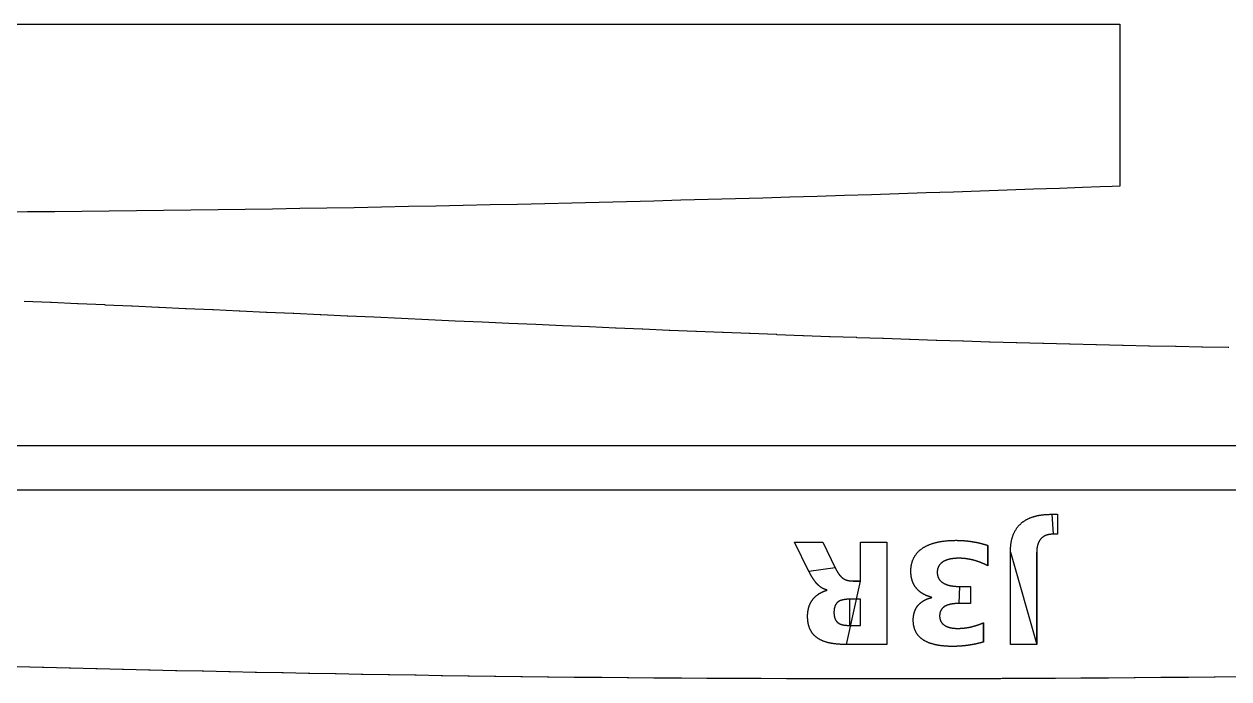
# Model space of a CAD drawing. Extents: x 27 to 271, y 44 to 138.
# Drawn here: x 197.56 to 233.93, y 118.08 to 137.85 of the extents above; entities that cross this region are included whole.
import ezdxf

# ---------------------------------------------------------------- set-up
doc = ezdxf.new("R2010")
doc.units = 0
doc.layers.add('jig_layer', color=7, linetype='CONTINUOUS')
doc.layers.add('jig_number_layer', color=7, linetype='CONTINUOUS')

msp = doc.modelspace()

# ---------------------------------------------------------------- linework, layer by layer
at = {"layer": 'jig_layer', "color": 7}
for points in [[(80.734851, 137.845074), (230.645521, 137.845074), (230.645521, 132.948939)], [(226.429516, 132.803318), (225.616513, 132.775378), (224.796517, 132.748087), (223.973514, 132.720909)], [(228.823514, 132.887336), (228.038513, 132.859678), (227.236517, 132.831402), (226.429516, 132.80318)], [(230.40651, 132.941494), (230.045511, 132.929641), (229.519517, 132.911663), (228.823514, 132.887449)], [(230.645516, 132.948942), (230.40651, 132.941604)], [(214.92751, 132.462563), (214.104516, 132.442525), (213.28251, 132.422967), (212.460515, 132.404058), (211.638512, 132.386053)], [(216.571511, 132.504527), (215.749516, 132.48336), (214.92751, 132.462673)], [(217.393514, 132.526402), (216.571511, 132.504671)], [(218.216514, 132.548838), (217.393514, 132.526261)], [(223.973514, 132.721022), (223.149516, 132.694775), (222.327512, 132.669009), (221.505515, 132.643834), (220.683514, 132.619309), (219.861517, 132.59532), (219.038514, 132.571896), (218.216514, 132.548697)], [(197.668512, 132.17495), (196.847516, 132.168741)], [(202.597509, 132.227051), (201.775514, 132.216609), (200.953511, 132.206647), (200.132515, 132.1977), (199.310509, 132.189572), (198.489516, 132.181868), (197.668512, 132.17484)], [(205.062514, 132.262498), (204.240517, 132.250081), (203.418516, 132.238199), (202.597509, 132.226938)], [(206.706512, 132.289335), (205.884515, 132.275506), (205.062514, 132.262609)], [(210.816515, 132.368329), (209.994511, 132.351396), (209.172516, 132.334999), (208.350513, 132.319138), (207.528516, 132.303841), (206.706512, 132.289448)], [(211.638512, 132.385942), (210.816515, 132.368445)], [(249.199603, 128.501659), (249.444262, 128.533352), (249.684263, 128.529683), (249.684263, 127.112959), (254.004267, 127.112959), (254.004267, 125.112963), (105.470063, 125.112963), (105.470063, 130.014054)], [(197.564959, 129.486445), (198.360163, 129.450941), (198.380652, 129.450941)], [(198.38066, 129.450151), (199.175562, 129.414337), (199.196164, 129.414337)], [(199.196161, 129.413547), (199.990659, 129.377564), (200.011261, 129.377564)], [(200.011261, 129.376663), (200.805559, 129.340564), (200.826048, 129.340564)], [(200.826062, 129.339661), (201.619959, 129.303339), (201.640448, 129.303339)], [(201.640463, 129.302549), (202.434162, 129.266142), (202.454651, 129.266142)], [(202.454662, 129.265239), (203.248062, 129.228864), (203.268552, 129.228864)], [(203.26856, 129.22796), (204.061661, 129.191551), (204.08215, 129.191551)], [(204.082159, 129.190645), (204.875062, 129.154241), (204.895467, 129.154241)], [(204.895461, 129.153338), (205.687862, 129.116847), (205.708352, 129.116847)], [(205.708357, 129.115941), (206.500459, 129.079537), (206.520864, 129.079537)], [(206.520858, 129.078662), (207.312559, 129.042255), (207.333048, 129.042255)], [(207.333063, 129.041352), (208.12456, 129.004948), (208.956557, 128.966961), (209.768059, 128.929959), (210.579157, 128.893155), (211.38986, 128.856635), (212.200261, 128.820344), (213.01016, 128.784445), (213.819861, 128.748744), (214.629261, 128.713438), (215.41806, 128.679459), (215.438465, 128.679459)], [(215.438462, 128.678446), (216.227062, 128.644943), (216.247466, 128.644943)], [(216.247458, 128.644037), (217.035662, 128.611048), (217.056067, 128.611048)], [(217.056061, 128.610145), (217.84376, 128.577743), (217.864165, 128.577743)], [(217.864162, 128.576846), (218.651562, 128.545067), (218.671967, 128.545067)], [(218.671961, 128.544161), (219.459059, 128.513063), (219.479351, 128.513063)], [(219.479362, 128.512155), (220.266362, 128.481649), (220.286653, 128.481649)], [(220.286659, 128.480746), (221.07326, 128.450941), (221.093552, 128.450941)], [(221.093561, 128.45004), (221.879761, 128.420943), (221.900053, 128.420943)], [(221.900061, 128.420153), (222.685861, 128.391846), (222.706153, 128.391846)], [(222.706161, 128.390943), (223.49156, 128.363567), (223.511768, 128.363539)], [(223.511762, 128.362664), (224.29676, 128.336135), (224.317052, 128.336169)], [(224.31706, 128.335345), (225.101559, 128.309663), (225.121766, 128.30975)], [(225.121758, 128.308847), (225.905862, 128.284294), (225.926153, 128.284263)], [(225.926159, 128.283447), (226.709859, 128.259741), (226.730066, 128.259741)], [(226.73006, 128.25895), (227.513162, 128.236373), (227.533369, 128.23635)], [(227.533358, 128.235664), (228.316059, 128.214215), (228.336266, 128.214162)], [(228.336261, 128.213343), (229.11816, 128.193023), (229.138254, 128.193052)], [(229.138263, 128.192343), (229.919462, 128.173434), (229.939669, 128.173352)], [(229.939661, 128.172644), (230.720059, 128.154864), (230.740266, 128.154952)], [(230.74026, 128.154243), (231.519961, 128.137874), (231.540169, 128.137959)], [(231.540157, 128.137251), (232.319263, 128.122293), (232.339357, 128.122236)], [(232.339363, 128.121649), (233.117559, 128.108103), (233.137654, 128.108049)], [(233.137659, 128.107448), (233.914755, 128.095312), (233.934849, 128.095338)], [(126.309095, 120.724359), (125.593187, 120.695056), (125.557195, 120.69421), (124.84759, 120.65916), (124.811993, 120.658032), (124.110857, 120.616858), (124.07587, 120.615447), (123.386255, 120.567661), (123.352015, 120.565686), (122.677674, 120.511163), (122.644501, 120.508905), (121.991467, 120.447062), (121.959717, 120.444522), (121.334781, 120.375061), (121.30486, 120.372155), (121.124895, 120.348843), (120.884899, 120.352455), (120.884899, 121.784242), (116.564881, 121.784242), (116.564881, 123.784241), (263.433094, 123.784241), (263.433094, 118.876145)], [(202.136894, 118.329354), (201.37269, 118.347247), (201.333995, 118.348093), (200.569793, 118.366551), (200.531092, 118.367397), (199.766789, 118.386645), (199.728091, 118.387492), (198.963692, 118.407332), (198.924988, 118.408179), (198.160694, 118.428724), (198.121891, 118.429571), (197.357393, 118.450738), (197.318689, 118.451584), (196.55409, 118.473231), (196.515493, 118.47436)], [(202.939489, 118.311359), (202.175593, 118.32866), (202.136894, 118.329224)], [(203.741994, 118.29396), (202.97819, 118.310668), (202.939489, 118.311232)], [(204.544591, 118.277154), (203.780692, 118.293269), (203.741994, 118.293833)], [(209.357493, 118.190557), (208.594291, 118.202749), (208.555694, 118.203313), (207.792295, 118.216155), (207.753593, 118.216719), (206.990292, 118.230153), (206.951591, 118.230717), (206.187988, 118.244857), (206.14929, 118.245421), (205.385693, 118.260351), (205.346994, 118.260915), (204.583292, 118.276437), (204.544591, 118.277002)], [(239.119091, 118.212757), (238.348091, 118.200452), (238.314095, 118.199887), (237.543094, 118.188147), (237.509092, 118.187582), (236.739091, 118.176463), (236.70409, 118.175898), (235.935088, 118.165371), (235.900093, 118.164807), (235.130094, 118.154986), (235.096092, 118.154421), (234.325092, 118.145305), (234.29109, 118.144741), (233.521089, 118.136303), (233.487093, 118.135738), (232.716093, 118.12809), (232.682093, 118.127525), (231.913091, 118.120498), (231.87809, 118.119934), (231.109091, 118.113499), (231.075095, 118.113217)], [(210.159292, 118.178659), (209.396195, 118.190173), (209.357493, 118.190441)], [(211.762289, 118.156654), (210.999493, 118.166955), (210.960792, 118.167234), (210.197892, 118.178241), (210.159292, 118.17852)], [(225.479094, 118.084156), (225.447092, 118.083956), (225.386087, 118.083758), (224.66009, 118.08263), (224.644088, 118.082556), (224.585093, 118.082356), (223.834094, 118.081791), (223.783093, 118.081653), (223.020091, 118.081851), (222.98209, 118.081653), (222.219091, 118.0825), (222.180094, 118.082353), (221.417094, 118.084046), (221.378094, 118.083852), (220.615092, 118.086109), (220.577088, 118.086056), (219.815088, 118.088963), (219.776094, 118.088954), (219.013095, 118.092567), (218.975093, 118.092558), (218.212094, 118.096763), (218.173091, 118.096856), (217.411091, 118.101767), (217.372091, 118.101857), (216.609095, 118.107361), (216.571093, 118.107558), (215.808094, 118.113767), (215.769091, 118.113855), (215.007091, 118.120769), (214.968091, 118.120955), (214.205292, 118.128547), (214.16669, 118.128753), (213.403891, 118.13705), (213.36519, 118.13733), (212.602394, 118.146361), (212.56369, 118.146643), (211.800894, 118.156267), (211.762289, 118.156549)], [(226.285089, 118.086157), (226.250094, 118.085957), (225.479094, 118.084264)], [(231.075095, 118.113053), (230.305094, 118.107042), (230.271094, 118.106768), (229.501093, 118.101349), (229.467088, 118.101067), (228.696088, 118.096326), (228.662095, 118.096058), (227.892094, 118.092219), (227.858094, 118.091946), (227.089092, 118.088813), (227.054091, 118.088536), (226.285089, 118.086279)]]:
    msp.add_lwpolyline(points, dxfattribs=at)
at = {"layer": 'jig_number_layer', "color": 7}
for points in [[(228.598611, 123.051705), (228.759842, 123.051705), (228.759842, 122.450196), (228.635811, 122.450196), (228.598611, 123.051705), (228.598611, 123.051705), (228.598611, 123.051705), (228.598611, 123.051705)], [(221.256423, 121.327784), (220.824405, 122.204214), (221.671902, 122.204214), (222.048104, 121.437337), (221.256423, 121.327784), (221.256423, 121.327784), (221.256423, 121.327784), (221.256423, 121.327784)], [(222.814983, 121.036325), (222.814983, 122.204214), (223.610802, 122.204214), (223.610802, 119.1181), (222.395373, 119.1181), (222.814983, 121.036325), (222.814983, 121.036325), (222.814983, 121.036325), (222.814983, 121.036325)], [(226.659708, 122.111199), (226.659708, 121.497281), (226.659708, 122.111199), (226.659708, 122.111199), (226.659708, 122.111199), (226.659708, 122.111199)], [(228.133523, 119.1181), (227.337707, 119.1181), (227.337707, 121.904491), (228.133523, 119.1181), (228.133523, 119.1181), (228.133523, 119.1181), (228.133523, 119.1181)], [(228.133523, 121.904491), (228.133523, 119.1181), (228.133523, 119.1181), (228.133523, 121.904491), (228.133523, 121.904491), (228.133523, 121.904491), (228.133523, 121.904491)], [(222.589674, 121.036325), (222.814983, 121.036325), (222.814983, 121.036325), (222.589674, 121.036325), (222.589674, 121.036325), (222.589674, 121.036325), (222.589674, 121.036325)], [(225.812217, 120.870965), (226.130544, 120.870965), (226.130544, 120.358334), (225.795679, 120.358334), (225.812217, 120.870965), (225.812215, 120.870965), (225.812215, 120.870965), (225.812217, 120.870965)], [(222.480121, 119.694807), (222.814983, 119.694807), (222.814983, 120.486491), (222.480121, 120.486491), (222.480121, 120.486491), (222.480121, 119.694807), (222.480121, 119.694807), (222.480121, 119.694807), (222.480121, 119.694807)], [(224.970924, 120.540238), (224.970924, 120.540238), (224.970924, 120.540238), (224.970924, 120.540238), (224.970924, 120.540238), (224.970924, 120.540238)], [(226.527419, 119.777493), (226.527419, 119.194577), (226.527419, 119.777493), (226.527419, 119.777493), (226.527419, 119.777493), (226.527419, 119.777493)]]:
    msp.add_lwpolyline(points, close=True, dxfattribs=at)
for points, knots in [([(227.337707, 121.904491), (227.33829, 121.917626), (227.339454, 121.943898), (227.341502, 121.983292), (227.343811, 122.022638), (227.346568, 122.06192), (227.349902, 122.101122), (227.354003, 122.140232), (227.359035, 122.179215), (227.365111, 122.218026), (227.372067, 122.25492), (227.379867, 122.28986), (227.388294, 122.322861), (227.397764, 122.355603), (227.408298, 122.388041), (227.419889, 122.42014), (227.432566, 122.451832), (227.44632, 122.483079), (227.461189, 122.513818), (227.476758, 122.543255), (227.492951, 122.571376), (227.509665, 122.598197), (227.527303, 122.624409), (227.545853, 122.649975), (227.565298, 122.674858), (227.585627, 122.699003), (227.606822, 122.722371), (227.628866, 122.744915), (227.651965, 122.766806), (227.676139, 122.787952), (227.701326, 122.808347), (227.727275, 122.827796), (227.753926, 122.846299), (227.781215, 122.863877), (227.809087, 122.880534), (227.837501, 122.896268), (227.866398, 122.911117), (227.897022, 122.925686), (227.929398, 122.939853), (227.963537, 122.953497), (227.998076, 122.966061), (228.032973, 122.977558), (228.06818, 122.988029), (228.103654, 122.997507), (228.139361, 123.005995), (228.175266, 123.013532), (228.213467, 123.020549), (228.253977, 123.026853), (228.29677, 123.032399), (228.339694, 123.036971), (228.382712, 123.040701), (228.425798, 123.043741), (228.468944, 123.046214), (228.512137, 123.048267), (228.555368, 123.05006), (228.584193, 123.051155), (228.598606, 123.051702)], [0, 0, 0, 0, 0.039444, 0.078892, 0.118341, 0.157683, 0.197023, 0.236366, 0.275649, 0.314928, 0.354203, 0.388257, 0.422312, 0.456368, 0.49049, 0.52461, 0.558732, 0.59287, 0.627012, 0.661149, 0.692748, 0.724342, 0.755937, 0.78751, 0.819083, 0.850655, 0.882179, 0.913705, 0.945226, 0.977628, 1.01003, 1.042433, 1.074891, 1.107343, 1.139795, 1.172282, 1.204765, 1.237248, 1.274006, 1.310764, 1.347522, 1.384248, 1.420974, 1.457702, 1.494386, 1.531069, 1.567751, 1.610895, 1.654044, 1.697192, 1.740385, 1.783576, 1.826766, 1.870033, 1.913301, 1.95657, 1.95657, 1.95657, 1.95657]), ([(224.970924, 120.540238), (224.963726, 120.54243), (224.949328, 120.546814), (224.927749, 120.553452), (224.906219, 120.560208), (224.88477, 120.567173), (224.863424, 120.5744), (224.842196, 120.581936), (224.821123, 120.589878), (224.800236, 120.59828), (224.780209, 120.606924), (224.761043, 120.615782), (224.742741, 120.624823), (224.724655, 120.634314), (224.706815, 120.64428), (224.689231, 120.654713), (224.671918, 120.665593), (224.6549, 120.676934), (224.638172, 120.688703), (224.622078, 120.700676), (224.606618, 120.712831), (224.591776, 120.72512), (224.577252, 120.737783), (224.563055, 120.750809), (224.54921, 120.764203), (224.535725, 120.777955), (224.522602, 120.792054), (224.509851, 120.806494), (224.497555, 120.821214), (224.485699, 120.836178), (224.47431, 120.851394), (224.463338, 120.866916), (224.452771, 120.882717), (224.442649, 120.898805), (224.432991, 120.915171), (224.423763, 120.931781), (224.415023, 120.948652), (224.406654, 120.965986), (224.398692, 120.983786), (224.391152, 121.002041), (224.384123, 121.020506), (224.377607, 121.039161), (224.371587, 121.057983), (224.366069, 121.076952), (224.361025, 121.096052), (224.356449, 121.115271), (224.352198, 121.135185), (224.348348, 121.155799), (224.344889, 121.177096), (224.341986, 121.198484), (224.339437, 121.219917), (224.337534, 121.241417), (224.336108, 121.262963), (224.33491, 121.284537), (224.334299, 121.306151), (224.334085, 121.331135), (224.334404, 121.35949), (224.335656, 121.391193), (224.337894, 121.422837), (224.341163, 121.454382), (224.345291, 121.485818), (224.350524, 121.517082), (224.356866, 121.548134), (224.364353, 121.578925), (224.372795, 121.608578), (224.382093, 121.63707), (224.392133, 121.664396), (224.403176, 121.691337), (224.415224, 121.71785), (224.428275, 121.74389), (224.442301, 121.769408), (224.457308, 121.79435), (224.473273, 121.818679), (224.49037, 121.842574), (224.508602, 121.86597), (224.527967, 121.888806), (224.548228, 121.910871), (224.569315, 121.93216), (224.591199, 121.952644), (224.613801, 121.972329), (224.637084, 121.991206), (224.660992, 122.009288), (224.686453, 122.027237), (224.713503, 122.044945), (224.742159, 122.062312), (224.77138, 122.078712), (224.801101, 122.094184), (224.831281, 122.108735), (224.861865, 122.122421), (224.892814, 122.135267), (224.924084, 122.147323), (224.957376, 122.15923), (224.992705, 122.17089), (225.030085, 122.18218), (225.067731, 122.192533), (225.105596, 122.202033), (225.14366, 122.210683), (225.181899, 122.218538), (225.220287, 122.225647), (225.258802, 122.232062), (225.299738, 122.23817), (225.343103, 122.243839), (225.388891, 122.248998), (225.43476, 122.253339), (225.480692, 122.256911), (225.526672, 122.259745), (225.572689, 122.261858), (225.61873, 122.263227), (225.664782, 122.264043), (225.701369, 122.264048), (225.728485, 122.263911), (225.746129, 122.263727), (225.763772, 122.263437), (225.781413, 122.263089), (225.799047, 122.262574), (225.816681, 122.262034), (225.834311, 122.261387), (225.851936, 122.260563), (225.869577, 122.259423), (225.88727, 122.258588), (225.90498, 122.25744), (225.922681, 122.256141), (225.940372, 122.254703), (225.958061, 122.253257), (225.975748, 122.251793), (225.993407, 122.250031), (226.011066, 122.248282), (226.028763, 122.246399), (226.046497, 122.244371), (226.064274, 122.242253), (226.082038, 122.240016), (226.099791, 122.237702), (226.117528, 122.235261), (226.135248, 122.232696), (226.152964, 122.230114), (226.170658, 122.22739), (226.188322, 122.224576), (226.205963, 122.221714), (226.223571, 122.218748), (226.241161, 122.21569), (226.258737, 122.212545), (226.276299, 122.209316), (226.293841, 122.205984), (226.311363, 122.202548), (226.328867, 122.199021), (226.346388, 122.195395), (226.363918, 122.191649), (226.381457, 122.187782), (226.39897, 122.183803), (226.416458, 122.179711), (226.433918, 122.175505), (226.45135, 122.17119), (226.468751, 122.166751), (226.486117, 122.162184), (226.503503, 122.157491), (226.520899, 122.152645), (226.538314, 122.147681), (226.555694, 122.142588), (226.573058, 122.137443), (226.590395, 122.132209), (226.607717, 122.126922), (226.625029, 122.121594), (226.642329, 122.116226), (226.653861, 122.112647), (226.659626, 122.110858)], [0, 0, 0, 0, 0.022574, 0.045153, 0.067729, 0.09027, 0.112804, 0.135336, 0.157847, 0.180359, 0.20287, 0.223279, 0.243693, 0.264103, 0.284547, 0.304992, 0.325435, 0.345884, 0.366336, 0.386787, 0.406055, 0.425325, 0.444591, 0.463857, 0.483119, 0.502375, 0.52163, 0.540898, 0.560161, 0.579162, 0.598167, 0.617171, 0.636181, 0.655185, 0.674185, 0.693185, 0.712182, 0.73118, 0.750921, 0.770672, 0.790425, 0.810187, 0.829944, 0.8497, 0.869448, 0.889205, 0.908963, 0.93053, 0.952108, 0.973686, 0.995277, 1.016853, 1.03843, 1.060055, 1.081671, 1.103288, 1.13501, 1.166731, 1.198456, 1.230162, 1.261859, 1.293558, 1.325238, 1.356919, 1.388602, 1.417705, 1.446812, 1.475917, 1.505034, 1.534157, 1.56328, 1.592366, 1.621462, 1.650556, 1.680485, 1.710421, 1.740357, 1.77033, 1.800295, 1.83026, 1.860228, 1.8902, 1.92017, 1.953668, 1.987171, 2.020674, 2.054177, 2.087676, 2.121173, 2.154682, 2.188192, 2.221703, 2.260746, 2.29979, 2.338833, 2.377866, 2.416897, 2.455927, 2.494969, 2.534012, 2.573057, 2.619132, 2.665207, 2.711281, 2.757348, 2.803413, 2.849478, 2.895535, 2.941594, 2.987651, 3.005294, 3.022941, 3.040588, 3.058229, 3.075872, 3.093512, 3.111156, 3.128797, 3.146444, 3.164187, 3.181932, 3.199683, 3.217434, 3.235182, 3.252927, 3.270674, 3.28842, 3.306165, 3.324062, 3.341968, 3.359875, 3.377773, 3.395678, 3.413585, 3.431488, 3.449388, 3.467291, 3.485149, 3.503003, 3.520857, 3.538713, 3.556569, 3.574425, 3.592279, 3.610137, 3.627991, 3.645955, 3.663914, 3.681873, 3.699832, 3.717793, 3.735752, 3.753708, 3.771666, 3.789622, 3.807733, 3.825839, 3.843948, 3.862063, 3.88017, 3.898278, 3.916396, 3.934509, 3.952619, 3.952619, 3.952619, 3.952619]), ([(228.635811, 122.450196), (228.630147, 122.449914), (228.618819, 122.44935), (228.601829, 122.44844), (228.584861, 122.447407), (228.567922, 122.446183), (228.551019, 122.444707), (228.534156, 122.442928), (228.517348, 122.440739), (228.500619, 122.438065), (228.484679, 122.434986), (228.469537, 122.431562), (228.455199, 122.427829), (228.440984, 122.423626), (228.4269, 122.418974), (228.412968, 122.413857), (228.399212, 122.408281), (228.385656, 122.402225), (228.372328, 122.395684), (228.359531, 122.388819), (228.347262, 122.38167), (228.335526, 122.374257), (228.324058, 122.366445), (228.312861, 122.358248), (228.301965, 122.34966), (228.291371, 122.340706), (228.281115, 122.331374), (228.271194, 122.3217), (228.261513, 122.311576), (228.252126, 122.300977), (228.243022, 122.28994), (228.234321, 122.278574), (228.226005, 122.26692), (228.218099, 122.25498), (228.210587, 122.242791), (228.203469, 122.230364), (228.196736, 122.217718), (228.190187, 122.204397), (228.18383, 122.190416), (228.177735, 122.17576), (228.172111, 122.160919), (228.16695, 122.145915), (228.162228, 122.13077), (228.157949, 122.115502), (228.154107, 122.100125), (228.150697, 122.084653), (228.147515, 122.068281), (228.144692, 122.050992), (228.142217, 122.032804), (228.140197, 122.01455), (228.138429, 121.996264), (228.137117, 121.977934), (228.136054, 121.959581), (228.135043, 121.94121), (228.134319, 121.922812), (228.133789, 121.910548), (228.133523, 121.904415)], [0, 0, 0, 0, 0.017012, 0.034027, 0.051042, 0.068011, 0.084976, 0.101941, 0.118879, 0.135818, 0.152757, 0.167574, 0.182384, 0.197197, 0.212037, 0.226874, 0.241714, 0.256559, 0.271403, 0.286245, 0.300117, 0.313993, 0.327878, 0.341739, 0.355613, 0.36949, 0.383346, 0.3972, 0.411055, 0.425359, 0.439665, 0.453968, 0.468291, 0.482609, 0.496919, 0.511238, 0.525565, 0.539892, 0.555762, 0.571632, 0.587502, 0.603368, 0.619227, 0.635086, 0.650932, 0.666769, 0.68261, 0.700961, 0.719315, 0.73767, 0.756053, 0.774426, 0.792797, 0.811206, 0.829619, 0.848033, 0.848033, 0.848033, 0.848033]), ([(226.659708, 121.497281), (226.65425, 121.499897), (226.643331, 121.505129), (226.62694, 121.512954), (226.610531, 121.520742), (226.5941, 121.528475), (226.577642, 121.536141), (226.561148, 121.543723), (226.544609, 121.551205), (226.528012, 121.558552), (226.511532, 121.565664), (226.495181, 121.572562), (226.47896, 121.579245), (226.462679, 121.585783), (226.446339, 121.592177), (226.429946, 121.598443), (226.413503, 121.604574), (226.397013, 121.610586), (226.380478, 121.616477), (226.364063, 121.62218), (226.34778, 121.627723), (226.331624, 121.633099), (226.315427, 121.63836), (226.299189, 121.643478), (226.282908, 121.64845), (226.266594, 121.653295), (226.250228, 121.65796), (226.233824, 121.662485), (226.217486, 121.666776), (226.201233, 121.6709), (226.185053, 121.674805), (226.168836, 121.67855), (226.152582, 121.682144), (226.136294, 121.685582), (226.119967, 121.688846), (226.103617, 121.691987), (226.087236, 121.694972), (226.070968, 121.697782), (226.054836, 121.700534), (226.038803, 121.702972), (226.022764, 121.705336), (226.006699, 121.707529), (225.990622, 121.709632), (225.974519, 121.711553), (225.958413, 121.713425), (225.942277, 121.714993), (225.926239, 121.716431), (225.910299, 121.71778), (225.894449, 121.71891), (225.878588, 121.719866), (225.862719, 121.720676), (225.846845, 121.721437), (225.830954, 121.721783), (225.815068, 121.722336), (225.799173, 121.7226), (225.781361, 121.722694), (225.761631, 121.722623), (225.739986, 121.722268), (225.718351, 121.721582), (225.696727, 121.720616), (225.675113, 121.719399), (225.653538, 121.717627), (225.631966, 121.715769), (225.610447, 121.713348), (225.590038, 121.710737), (225.570756, 121.70791), (225.552589, 121.704986), (225.534482, 121.701728), (225.516445, 121.698104), (225.498487, 121.694112), (225.480619, 121.689741), (225.462857, 121.684962), (225.445218, 121.679751), (225.428542, 121.674351), (225.412815, 121.668837), (225.398035, 121.663244), (225.383398, 121.657278), (225.368918, 121.650946), (225.354613, 121.644231), (225.340506, 121.637106), (225.326614, 121.62956), (225.31295, 121.621596), (225.300036, 121.613517), (225.287863, 121.605366), (225.276426, 121.597181), (225.265251, 121.588646), (225.254376, 121.579737), (225.243808, 121.570472), (225.233593, 121.560821), (225.223763, 121.550786), (225.214331, 121.540384), (225.205499, 121.529791), (225.197265, 121.51904), (225.189622, 121.508167), (225.182426, 121.496988), (225.175652, 121.485542), (225.169344, 121.47383), (225.163519, 121.461878), (225.158138, 121.449727), (225.153256, 121.437371), (225.148764, 121.424554), (225.144707, 121.411281), (225.141126, 121.397564), (225.138079, 121.383711), (225.135528, 121.369751), (225.133511, 121.355698), (225.132012, 121.34157), (225.130834, 121.3274), (225.130219, 121.313179), (225.130032, 121.298829), (225.130206, 121.284356), (225.130837, 121.269772), (225.131988, 121.255228), (225.133607, 121.240745), (225.135652, 121.22633), (225.138237, 121.21201), (225.141389, 121.197808), (225.14508, 121.183741), (225.149253, 121.170171), (225.153862, 121.157107), (225.158863, 121.144561), (225.164364, 121.132222), (225.170328, 121.120098), (225.176789, 121.108225), (225.183714, 121.096626), (225.19112, 121.085334), (225.198964, 121.07435), (225.207404, 121.063522), (225.216453, 121.05289), (225.226122, 121.042497), (225.236212, 121.032493), (225.246692, 121.022885), (225.257524, 121.013673), (225.268666, 121.004841), (225.280106, 120.996388), (225.29181, 120.988291), (225.304331, 120.98018), (225.317677, 120.972104), (225.331866, 120.964123), (225.346283, 120.956582), (225.360904, 120.949452), (225.375721, 120.942742), (225.390701, 120.936401), (225.405848, 120.930472), (225.421127, 120.924898), (225.437487, 120.91935), (225.454945, 120.913908), (225.473504, 120.908617), (225.492186, 120.903772), (225.510973, 120.89936), (225.529853, 120.895362), (225.54881, 120.891758), (225.567834, 120.888539), (225.586914, 120.88569), (225.607253, 120.883033), (225.628849, 120.880593), (225.651709, 120.878482), (225.674608, 120.876782), (225.697518, 120.875232), (225.72045, 120.874062), (225.7434, 120.873211), (225.766359, 120.872432), (225.78933, 120.871759), (225.80464, 120.87123), (225.812296, 120.870965)], [0, 0, 0, 0, 0.018158, 0.036324, 0.054488, 0.072648, 0.090801, 0.108957, 0.127107, 0.145259, 0.163407, 0.180955, 0.198498, 0.216039, 0.233587, 0.251137, 0.268687, 0.286233, 0.303791, 0.321346, 0.338365, 0.355394, 0.372424, 0.389453, 0.406472, 0.423492, 0.440509, 0.457525, 0.474539, 0.491185, 0.507829, 0.524472, 0.541116, 0.557766, 0.574414, 0.591065, 0.607713, 0.624363, 0.640594, 0.656804, 0.673016, 0.689231, 0.705444, 0.721659, 0.73788, 0.754086, 0.770294, 0.786187, 0.802076, 0.817964, 0.833853, 0.849747, 0.865638, 0.881536, 0.897431, 0.913326, 0.934973, 0.95662, 0.978268, 0.999908, 1.021555, 1.043208, 1.064849, 1.086508, 1.108168, 1.126572, 1.14497, 1.163369, 1.181761, 1.200157, 1.218553, 1.236942, 1.255334, 1.273726, 1.289521, 1.305325, 1.321131, 1.336934, 1.352732, 1.368532, 1.38434, 1.400153, 1.415971, 1.430032, 1.444095, 1.458159, 1.472207, 1.486261, 1.500315, 1.514356, 1.52839, 1.54243, 1.555719, 1.569005, 1.582288, 1.595594, 1.608896, 1.622186, 1.635473, 1.648752, 1.662034, 1.676205, 1.690377, 1.704552, 1.718748, 1.732942, 1.747131, 1.761364, 1.775593, 1.789822, 1.804415, 1.819009, 1.833607, 1.848172, 1.862724, 1.877276, 1.891816, 1.906355, 1.920894, 1.934396, 1.947904, 1.9614, 1.974916, 1.988426, 2.001941, 2.015432, 2.028925, 2.042422, 2.056606, 2.070796, 2.084996, 2.099222, 2.113438, 2.127645, 2.141867, 2.156101, 2.170335, 2.186619, 2.202891, 2.219164, 2.235422, 2.251685, 2.267953, 2.284218, 2.300479, 2.316742, 2.336037, 2.355334, 2.374631, 2.39393, 2.413226, 2.432522, 2.451815, 2.471105, 2.490394, 2.513346, 2.536303, 2.559261, 2.58223, 2.605188, 2.628144, 2.651127, 2.674104, 2.697086, 2.697086, 2.697086, 2.697086]), ([(221.810388, 120.761412), (221.806437, 120.76256), (221.798535, 120.764855), (221.786693, 120.768336), (221.774882, 120.771888), (221.763116, 120.775556), (221.751401, 120.779351), (221.739755, 120.78333), (221.728198, 120.787529), (221.716743, 120.791978), (221.705343, 120.796747), (221.694026, 120.801875), (221.682797, 120.807337), (221.671709, 120.813103), (221.660767, 120.819163), (221.649966, 120.825493), (221.639311, 120.832072), (221.628813, 120.838902), (221.618453, 120.845956), (221.608082, 120.853366), (221.597687, 120.861107), (221.587276, 120.869179), (221.577026, 120.877454), (221.566951, 120.885934), (221.557035, 120.894594), (221.547274, 120.903426), (221.537671, 120.912429), (221.528219, 120.921586), (221.518506, 120.931305), (221.508538, 120.941588), (221.498361, 120.952478), (221.488367, 120.963535), (221.478538, 120.974742), (221.468885, 120.986103), (221.459388, 120.997601), (221.450069, 121.009243), (221.440898, 121.020999), (221.431324, 121.033593), (221.421387, 121.047049), (221.411109, 121.06138), (221.401033, 121.075852), (221.391142, 121.09045), (221.381445, 121.105179), (221.371913, 121.120013), (221.362577, 121.134969), (221.353396, 121.150018), (221.343877, 121.165996), (221.334053, 121.182923), (221.323932, 121.200799), (221.313981, 121.218771), (221.30417, 121.236821), (221.294475, 121.254932), (221.28489, 121.273103), (221.275354, 121.291303), (221.265881, 121.309538), (221.259585, 121.321706), (221.256437, 121.32779)], [0, 0, 0, 0, 0.012343, 0.024686, 0.037029, 0.049343, 0.061659, 0.07397, 0.086262, 0.098545, 0.110834, 0.123329, 0.135814, 0.148291, 0.160816, 0.173336, 0.185845, 0.198377, 0.210908, 0.223443, 0.236613, 0.249785, 0.262962, 0.276129, 0.289291, 0.302455, 0.315618, 0.328779, 0.341934, 0.356838, 0.37174, 0.386649, 0.401547, 0.416457, 0.431373, 0.446283, 0.461195, 0.476103, 0.49374, 0.511375, 0.529008, 0.546641, 0.564273, 0.581909, 0.599538, 0.617165, 0.634795, 0.655333, 0.675877, 0.69642, 0.716962, 0.737507, 0.758049, 0.778594, 0.799146, 0.819696, 0.819696, 0.819696, 0.819696]), ([(222.048104, 121.437337), (222.050796, 121.432147), (222.056179, 121.421767), (222.0643, 121.406223), (222.072473, 121.39071), (222.080729, 121.375246), (222.089105, 121.359854), (222.097601, 121.344531), (222.106298, 121.329323), (222.115191, 121.31423), (222.123798, 121.30013), (222.132093, 121.287011), (222.140037, 121.27485), (222.148175, 121.262816), (222.156512, 121.250917), (222.165053, 121.239162), (222.173829, 121.227573), (222.182821, 121.216146), (222.192042, 121.204895), (222.200932, 121.194516), (222.209446, 121.184979), (222.217535, 121.176245), (222.225814, 121.167696), (222.234261, 121.159322), (222.242916, 121.151169), (222.251769, 121.143243), (222.260834, 121.13557), (222.270112, 121.12817), (222.279344, 121.121236), (222.288524, 121.114787), (222.297619, 121.108788), (222.306881, 121.103041), (222.316313, 121.097564), (222.325893, 121.092332), (222.335612, 121.087355), (222.34546, 121.082634), (222.35543, 121.07817), (222.365829, 121.073855), (222.376643, 121.06966), (222.387891, 121.065654), (222.399241, 121.061953), (222.410678, 121.058536), (222.422193, 121.055399), (222.433787, 121.052574), (222.445413, 121.049916), (222.457126, 121.047706), (222.469378, 121.045627), (222.482202, 121.043868), (222.495554, 121.042209), (222.508944, 121.040824), (222.522372, 121.039825), (222.535811, 121.038932), (222.549256, 121.037985), (222.562732, 121.037523), (222.57621, 121.036932), (222.585199, 121.036559), (222.589694, 121.036373)], [0, 0, 0, 0, 0.017542, 0.035078, 0.052612, 0.070144, 0.087667, 0.105184, 0.122706, 0.140221, 0.157737, 0.172262, 0.186785, 0.201312, 0.215841, 0.23037, 0.244902, 0.259446, 0.27399, 0.28854, 0.30044, 0.312342, 0.324251, 0.336139, 0.348023, 0.359916, 0.371782, 0.38365, 0.395513, 0.406414, 0.417302, 0.428194, 0.43911, 0.450019, 0.460938, 0.471862, 0.48278, 0.493703, 0.505635, 0.517575, 0.529519, 0.541445, 0.553382, 0.565318, 0.577242, 0.589155, 0.601071, 0.614521, 0.627981, 0.641437, 0.654899, 0.668372, 0.681846, 0.695328, 0.708821, 0.722318, 0.722318, 0.722318, 0.722318]), ([(222.395373, 119.1181), (222.381621, 119.118476), (222.354119, 119.119229), (222.312868, 119.120476), (222.271638, 119.121968), (222.230436, 119.123785), (222.189264, 119.125915), (222.148129, 119.128576), (222.107049, 119.131877), (222.066039, 119.135876), (222.027513, 119.140414), (221.991479, 119.1454), (221.957931, 119.150709), (221.924492, 119.156704), (221.891179, 119.163409), (221.858018, 119.170869), (221.825034, 119.179127), (221.792248, 119.188191), (221.759696, 119.198107), (221.729287, 119.208291), (221.70099, 119.218578), (221.674781, 119.228847), (221.648872, 119.239825), (221.623304, 119.251547), (221.598115, 119.264038), (221.573358, 119.277353), (221.549096, 119.291534), (221.525385, 119.306601), (221.50303, 119.322079), (221.482022, 119.337875), (221.462329, 119.353886), (221.443255, 119.370636), (221.424815, 119.388094), (221.407067, 119.406266), (221.390051, 119.425113), (221.373804, 119.44461), (221.358369, 119.464738), (221.343601, 119.485736), (221.329594, 119.507615), (221.316355, 119.530325), (221.304041, 119.553566), (221.292653, 119.577287), (221.282142, 119.60142), (221.272524, 119.625924), (221.263754, 119.650748), (221.255828, 119.67586), (221.248373, 119.702432), (221.241516, 119.730469), (221.235356, 119.759962), (221.230145, 119.789635), (221.225903, 119.819457), (221.222521, 119.849385), (221.220002, 119.879404), (221.218172, 119.90948), (221.217264, 119.939604), (221.217044, 119.96684), (221.217283, 119.991176), (221.217829, 120.012606), (221.218748, 120.034009), (221.220091, 120.055384), (221.221876, 120.076718), (221.224059, 120.098017), (221.226806, 120.119247), (221.229874, 120.140429), (221.233355, 120.160886), (221.237194, 120.180612), (221.241344, 120.199607), (221.245925, 120.218503), (221.250944, 120.23729), (221.256427, 120.255947), (221.262372, 120.274461), (221.268789, 120.292816), (221.275687, 120.310997), (221.28295, 120.328665), (221.290562, 120.345808), (221.298465, 120.362436), (221.306798, 120.378848), (221.315577, 120.395028), (221.324785, 120.410969), (221.334399, 120.426669), (221.344456, 120.442085), (221.354908, 120.457234), (221.365784, 120.472089), (221.377074, 120.486641), (221.38875, 120.500897), (221.400812, 120.514833), (221.413241, 120.528444), (221.426018, 120.541732), (221.439136, 120.554687), (221.452589, 120.5673), (221.466351, 120.579577), (221.480719, 120.591798), (221.495739, 120.603888), (221.51139, 120.615854), (221.527339, 120.627412), (221.543576, 120.63856), (221.560084, 120.649298), (221.576856, 120.659601), (221.593858, 120.669498), (221.611096, 120.678957), (221.629177, 120.688318), (221.648124, 120.697514), (221.667922, 120.706544), (221.687911, 120.715169), (221.708067, 120.723419), (221.728346, 120.731382), (221.748731, 120.739095), (221.769191, 120.746645), (221.789715, 120.754055), (221.80341, 120.758962), (221.810258, 120.761415)], [0, 0, 0, 0, 0.04127, 0.082539, 0.123809, 0.165038, 0.206263, 0.247491, 0.288694, 0.329897, 0.371097, 0.40506, 0.439023, 0.472986, 0.506971, 0.540958, 0.574945, 0.608969, 0.642993, 0.67702, 0.705164, 0.73331, 0.761459, 0.789566, 0.817679, 0.845794, 0.873882, 0.901968, 0.930051, 0.955431, 0.980803, 1.006174, 1.031567, 1.056963, 1.082359, 1.107722, 1.13308, 1.158433, 1.184711, 1.210992, 1.237272, 1.263595, 1.289911, 1.316224, 1.34255, 1.368879, 1.395209, 1.425329, 1.455453, 1.48558, 1.515693, 1.545807, 1.575922, 1.606058, 1.63619, 1.666322, 1.687765, 1.709198, 1.73063, 1.752031, 1.773443, 1.794854, 1.816257, 1.837658, 1.859058, 1.878504, 1.897942, 1.917381, 1.93683, 1.956272, 1.975716, 1.995156, 2.0146, 2.034044, 2.052459, 2.070865, 2.089268, 2.107671, 2.126083, 2.14449, 2.162894, 2.181294, 2.199698, 2.218118, 2.236544, 2.254973, 2.273403, 2.291834, 2.310268, 2.328709, 2.347149, 2.365591, 2.385291, 2.404988, 2.424686, 2.444375, 2.464068, 2.483758, 2.503422, 2.523081, 2.54274, 2.564498, 2.586256, 2.608016, 2.629805, 2.651588, 2.673373, 2.695191, 2.717012, 2.738835, 2.738835, 2.738835, 2.738835]), ([(222.480121, 120.486491), (222.474514, 120.486305), (222.463299, 120.485932), (222.446479, 120.485341), (222.429659, 120.484879), (222.412868, 120.483931), (222.396084, 120.483004), (222.379314, 120.481879), (222.362583, 120.480322), (222.345875, 120.478548), (222.330233, 120.476514), (222.315671, 120.474239), (222.302175, 120.471848), (222.288732, 120.469166), (222.275361, 120.466118), (222.262066, 120.462739), (222.248867, 120.458979), (222.235777, 120.454841), (222.22281, 120.450307), (222.210735, 120.445642), (222.199533, 120.440925), (222.189198, 120.436206), (222.179017, 120.431178), (222.169014, 120.425817), (222.159199, 120.420123), (222.149619, 120.414052), (222.140281, 120.407635), (222.131223, 120.400849), (222.122606, 120.39378), (222.114422, 120.386468), (222.106684, 120.378924), (222.09924, 120.371081), (222.092134, 120.362919), (222.085355, 120.354477), (222.078898, 120.345788), (222.072778, 120.33686), (222.067013, 120.327696), (222.061389, 120.317963), (222.055954, 120.307647), (222.050755, 120.29675), (222.045979, 120.285655), (222.041606, 120.274394), (222.037609, 120.262993), (222.033965, 120.251473), (222.030671, 120.239846), (222.027717, 120.228124), (222.02492, 120.215577), (222.022307, 120.202211), (222.019952, 120.188024), (222.017943, 120.173789), (222.016409, 120.159495), (222.015066, 120.145184), (222.014073, 120.130835), (222.013403, 120.116465), (222.013062, 120.102081), (222.012965, 120.087747), (222.013066, 120.073463), (222.013403, 120.059232), (222.014078, 120.045017), (222.015045, 120.030824), (222.016256, 120.016653), (222.017966, 120.002534), (222.019841, 119.988429), (222.022264, 119.974405), (222.024882, 119.961189), (222.027724, 119.948804), (222.030654, 119.937224), (222.033939, 119.925742), (222.037557, 119.914363), (222.041556, 119.903113), (222.045953, 119.892017), (222.050728, 119.881078), (222.055927, 119.87034), (222.061355, 119.860178), (222.066996, 119.850606), (222.072774, 119.841594), (222.078897, 119.832809), (222.08536, 119.824268), (222.092153, 119.815989), (222.099276, 119.808003), (222.106689, 119.800296), (222.11442, 119.792915), (222.122588, 119.785734), (222.131226, 119.778815), (222.140299, 119.772157), (222.149647, 119.765871), (222.159234, 119.759943), (222.169048, 119.754378), (222.179049, 119.749142), (222.189221, 119.744235), (222.199541, 119.739642), (222.210733, 119.735047), (222.222808, 119.730491), (222.235789, 119.726064), (222.248887, 119.722014), (222.262096, 119.718361), (222.275385, 119.715044), (222.288753, 119.712062), (222.302186, 119.709407), (222.315672, 119.707075), (222.330227, 119.704882), (222.345864, 119.702933), (222.362564, 119.701102), (222.379309, 119.699634), (222.396071, 119.698378), (222.412855, 119.697441), (222.429654, 119.696707), (222.446461, 119.695966), (222.463285, 119.695527), (222.474497, 119.695185), (222.480104, 119.695013)], [0, 0, 0, 0, 0.016831, 0.033663, 0.050493, 0.067305, 0.084115, 0.100923, 0.117721, 0.134523, 0.151325, 0.165035, 0.178737, 0.19244, 0.206155, 0.219874, 0.23359, 0.247321, 0.261055, 0.274792, 0.286151, 0.297512, 0.30887, 0.320209, 0.331555, 0.342904, 0.354225, 0.365539, 0.376847, 0.387651, 0.398453, 0.409257, 0.420083, 0.430908, 0.441731, 0.452551, 0.463372, 0.474203, 0.486268, 0.49834, 0.510417, 0.522495, 0.534576, 0.546655, 0.558737, 0.570825, 0.582913, 0.597298, 0.611676, 0.626054, 0.640419, 0.654798, 0.669176, 0.683564, 0.69795, 0.712337, 0.726566, 0.740801, 0.755038, 0.769258, 0.783476, 0.7977, 0.811921, 0.826156, 0.840389, 0.852335, 0.864272, 0.87622, 0.888155, 0.900089, 0.91203, 0.923956, 0.935887, 0.947813, 0.958508, 0.969211, 0.979918, 0.990626, 1.001334, 1.012038, 1.022721, 1.033405, 1.044095, 1.05534, 1.066594, 1.077847, 1.089126, 1.1004, 1.111686, 1.122987, 1.134278, 1.145566, 1.159279, 1.172988, 1.186706, 1.200402, 1.214096, 1.227794, 1.241487, 1.255171, 1.26885, 1.285639, 1.302443, 1.319248, 1.336062, 1.352868, 1.369675, 1.386509, 1.403335, 1.420163, 1.420163, 1.420163, 1.420163]), ([(226.527419, 119.194577), (226.521632, 119.193026), (226.510057, 119.189925), (226.492687, 119.185298), (226.475311, 119.180686), (226.457928, 119.176104), (226.440535, 119.171572), (226.423127, 119.167105), (226.405701, 119.162705), (226.388255, 119.158382), (226.370873, 119.154196), (226.353562, 119.150131), (226.336323, 119.146179), (226.319062, 119.142321), (226.301779, 119.138559), (226.284474, 119.13489), (226.267149, 119.131316), (226.249805, 119.127833), (226.232441, 119.124438), (226.215151, 119.12111), (226.19792, 119.117919), (226.180765, 119.114799), (226.163587, 119.111791), (226.146401, 119.10884), (226.129201, 119.105981), (226.111984, 119.103221), (226.094767, 119.100461), (226.07752, 119.097897), (226.060346, 119.095457), (226.04327, 119.092955), (226.026249, 119.090698), (226.009219, 119.088522), (225.992192, 119.086318), (225.975138, 119.084321), (225.958073, 119.082392), (225.941009, 119.080468), (225.923929, 119.078714), (225.906932, 119.077071), (225.89003, 119.07542), (225.873202, 119.073969), (225.856368, 119.072597), (225.839533, 119.071243), (225.822686, 119.070062), (225.805841, 119.068881), (225.788986, 119.067832), (225.772124, 119.066924), (225.755342, 119.066003), (225.738634, 119.065238), (225.722002, 119.064618), (225.70537, 119.064034), (225.688734, 119.063542), (225.672093, 119.063208), (225.655448, 119.062901), (225.638801, 119.062706), (225.622154, 119.0626), (225.597426, 119.062172), (225.564608, 119.062496), (225.523712, 119.063084), (225.482825, 119.064237), (225.441957, 119.065957), (225.40112, 119.06834), (225.360315, 119.071305), (225.319558, 119.074931), (225.278862, 119.079223), (225.240481, 119.083942), (225.204416, 119.088992), (225.170661, 119.094268), (225.13701, 119.10015), (225.103483, 119.106675), (225.070095, 119.113868), (225.036877, 119.121809), (225.003844, 119.130491), (224.971041, 119.140003), (224.940239, 119.149788), (224.911435, 119.159754), (224.884596, 119.169758), (224.858024, 119.180445), (224.831758, 119.191864), (224.805819, 119.204006), (224.780254, 119.216929), (224.7551, 119.230647), (224.730414, 119.245201), (224.70719, 119.259992), (224.685408, 119.274925), (224.665028, 119.289892), (224.645174, 119.305538), (224.625882, 119.321868), (224.607202, 119.338891), (224.589187, 119.356601), (224.571892, 119.374994), (224.555373, 119.394065), (224.539785, 119.413688), (224.525151, 119.433824), (224.511487, 119.454429), (224.49867, 119.475588), (224.486692, 119.497248), (224.475589, 119.519386), (224.46534, 119.541928), (224.455947, 119.564839), (224.447426, 119.588087), (224.439508, 119.612428), (224.43231, 119.63786), (224.425917, 119.664365), (224.420507, 119.691089), (224.416039, 119.717992), (224.412479, 119.745033), (224.409802, 119.772186), (224.407947, 119.799414), (224.406853, 119.826689), (224.406553, 119.851218), (224.406769, 119.87298), (224.40733, 119.89197), (224.408267, 119.910935), (224.409586, 119.929866), (224.41129, 119.948753), (224.413402, 119.967591), (224.415902, 119.986381), (224.418948, 120.005092), (224.422354, 120.023189), (224.426049, 120.040671), (224.430059, 120.057522), (224.434483, 120.074272), (224.439314, 120.090912), (224.444573, 120.107423), (224.450248, 120.123795), (224.456393, 120.139998), (224.462957, 120.156038), (224.46988, 120.171675), (224.477164, 120.186894), (224.484747, 120.201707), (224.492728, 120.216311), (224.501145, 120.230666), (224.509956, 120.244783), (224.519177, 120.258633), (224.528794, 120.272205), (224.538797, 120.28549), (224.549249, 120.298494), (224.560106, 120.311242), (224.571396, 120.323687), (224.583043, 120.335808), (224.59503, 120.347599), (224.607341, 120.359056), (224.619957, 120.370178), (224.632853, 120.380981), (224.646042, 120.391437), (224.659803, 120.401827), (224.674164, 120.412091), (224.689114, 120.422227), (224.704304, 120.43199), (224.71975, 120.441334), (224.735408, 120.450306), (224.751276, 120.458885), (224.767353, 120.467044), (224.783605, 120.474826), (224.800659, 120.482472), (224.818522, 120.48995), (224.837194, 120.497224), (224.856031, 120.504088), (224.874987, 120.510636), (224.89405, 120.516896), (224.913202, 120.522912), (224.932412, 120.528784), (224.951672, 120.534539), (224.964524, 120.53834), (224.97095, 120.54024)], [0, 0, 0, 0, 0.017973, 0.03595, 0.053928, 0.071906, 0.089879, 0.10785, 0.125822, 0.143797, 0.16177, 0.17946, 0.197144, 0.214828, 0.232517, 0.250208, 0.267898, 0.285586, 0.303279, 0.320975, 0.33841, 0.355849, 0.373285, 0.390726, 0.408161, 0.425596, 0.443036, 0.460471, 0.477903, 0.495076, 0.512244, 0.529413, 0.546581, 0.563752, 0.580923, 0.598102, 0.615268, 0.632432, 0.649329, 0.666216, 0.683102, 0.699998, 0.716882, 0.73377, 0.750656, 0.767543, 0.784432, 0.801076, 0.817719, 0.834363, 0.851001, 0.867648, 0.884296, 0.900945, 0.917592, 0.934238, 0.975139, 1.01604, 1.056939, 1.097843, 1.138749, 1.179655, 1.220575, 1.261496, 1.302415, 1.33658, 1.370742, 1.404905, 1.439056, 1.473206, 1.507358, 1.541508, 1.575661, 1.609811, 1.638454, 1.667091, 1.695729, 1.724366, 1.753002, 1.781638, 1.810291, 1.83894, 1.867592, 1.892877, 1.918155, 1.943435, 1.968694, 1.993965, 2.019236, 2.044462, 2.069686, 2.094908, 2.119621, 2.144339, 2.169058, 2.193815, 2.218574, 2.243335, 2.268087, 2.292843, 2.317599, 2.344858, 2.372115, 2.399374, 2.42664, 2.453912, 2.481184, 2.50848, 2.535773, 2.563065, 2.582061, 2.601059, 2.620056, 2.639023, 2.657985, 2.676944, 2.695887, 2.714846, 2.733806, 2.751128, 2.768446, 2.785765, 2.803096, 2.820421, 2.837745, 2.855073, 2.872402, 2.889732, 2.906369, 2.923012, 2.939649, 2.95629, 2.972926, 2.989565, 3.006199, 3.022822, 3.039445, 3.056245, 3.073047, 3.089847, 3.106668, 3.123484, 3.140291, 3.157119, 3.173947, 3.190779, 3.208841, 3.226897, 3.244959, 3.263006, 3.281049, 3.299093, 3.317115, 3.335131, 3.353144, 3.37318, 3.393219, 3.413255, 3.43332, 3.453384, 3.473446, 3.493544, 3.513646, 3.533749, 3.533749, 3.533749, 3.533749]), ([(225.795679, 120.358334), (225.788889, 120.358146), (225.775312, 120.357769), (225.754948, 120.357147), (225.734596, 120.356374), (225.714256, 120.35551), (225.693929, 120.35456), (225.673615, 120.35344), (225.653333, 120.351882), (225.633072, 120.350115), (225.613987, 120.348088), (225.596084, 120.345816), (225.579359, 120.343383), (225.562681, 120.340635), (225.546054, 120.337568), (225.529485, 120.33417), (225.512981, 120.330424), (225.496557, 120.32632), (225.48023, 120.321829), (225.464931, 120.317248), (225.450658, 120.31261), (225.437393, 120.307979), (225.424252, 120.303019), (225.411242, 120.297736), (225.398403, 120.292072), (225.385746, 120.286013), (225.3733, 120.279544), (225.361095, 120.27264), (225.34963, 120.265608), (225.338923, 120.258449), (225.328933, 120.25125), (225.319203, 120.243698), (225.309756, 120.235788), (225.300617, 120.22752), (225.291791, 120.218924), (225.283335, 120.209973), (225.275259, 120.200695), (225.267649, 120.19116), (225.26051, 120.181385), (225.253832, 120.171403), (225.247548, 120.161163), (225.241696, 120.150667), (225.236246, 120.139952), (225.231214, 120.129039), (225.226602, 120.117946), (225.222417, 120.106689), (225.218531, 120.094905), (225.214978, 120.082602), (225.211821, 120.069783), (225.209181, 120.056844), (225.206892, 120.043835), (225.205186, 120.030731), (225.203906, 120.017571), (225.202964, 120.004373), (225.202437, 119.991138), (225.202539, 119.978183), (225.202702, 119.965522), (225.203258, 119.95316), (225.204177, 119.940836), (225.205502, 119.928557), (225.207201, 119.916331), (225.209282, 119.90417), (225.211783, 119.892094), (225.214812, 119.880145), (225.218233, 119.868582), (225.221994, 119.857409), (225.226088, 119.84664), (225.230597, 119.836029), (225.235508, 119.825591), (225.24081, 119.815343), (225.246517, 119.805319), (225.252582, 119.79551), (225.259029, 119.785953), (225.26596, 119.776511), (225.273379, 119.767218), (225.281287, 119.758094), (225.289537, 119.749276), (225.298114, 119.74077), (225.307001, 119.732581), (225.31616, 119.724697), (225.325576, 119.717121), (225.335237, 119.709861), (225.345502, 119.702648), (225.356366, 119.695491), (225.36786, 119.688459), (225.379572, 119.681794), (225.391474, 119.675477), (225.403553, 119.669513), (225.415786, 119.663874), (225.428166, 119.658567), (225.440681, 119.653586), (225.453915, 119.648704), (225.467866, 119.64393), (225.482545, 119.639326), (225.497334, 119.635083), (225.512219, 119.631199), (225.527185, 119.627651), (225.542223, 119.624423), (225.557325, 119.621504), (225.572484, 119.618886), (225.588509, 119.616393), (225.605417, 119.614138), (225.623189, 119.612044), (225.641002, 119.610301), (225.658831, 119.608764), (225.676689, 119.607612), (225.694571, 119.606897), (225.71245, 119.606154), (225.730342, 119.605828), (225.747038, 119.605745), (225.76254, 119.605781), (225.776848, 119.605955), (225.791151, 119.606337), (225.805452, 119.606663), (225.819745, 119.607235), (225.834028, 119.608006), (225.848305, 119.608866), (225.862578, 119.609734), (225.876919, 119.610487), (225.891288, 119.611713), (225.905725, 119.61289), (225.920137, 119.614342), (225.93455, 119.615798), (225.948946, 119.61742), (225.963322, 119.619165), (225.977699, 119.620928), (225.992048, 119.622926), (226.006476, 119.625024), (226.02096, 119.627303), (226.035522, 119.629609), (226.050062, 119.632039), (226.064575, 119.634635), (226.079076, 119.637302), (226.09355, 119.640089), (226.108002, 119.642999), (226.122434, 119.646017), (226.136925, 119.649169), (226.151472, 119.652446), (226.166073, 119.655844), (226.180645, 119.659367), (226.195191, 119.663001), (226.209713, 119.666732), (226.224207, 119.670572), (226.238674, 119.674517), (226.253116, 119.678557), (226.267602, 119.682732), (226.282138, 119.687019), (226.296719, 119.691427), (226.311269, 119.695943), (226.325783, 119.700571), (226.340259, 119.705312), (226.354697, 119.710167), (226.369095, 119.715133), (226.383448, 119.72022), (226.397849, 119.725466), (226.412294, 119.730883), (226.426794, 119.736435), (226.441256, 119.742091), (226.455684, 119.747836), (226.470082, 119.75366), (226.484457, 119.75954), (226.498817, 119.765458), (226.513168, 119.771399), (226.522733, 119.775369), (226.527515, 119.777354)], [0, 0, 0, 0, 0.020377, 0.040747, 0.061119, 0.081477, 0.101824, 0.122168, 0.142508, 0.162845, 0.183179, 0.200082, 0.21698, 0.233879, 0.250787, 0.267701, 0.284617, 0.301554, 0.318484, 0.335414, 0.349459, 0.363504, 0.37756, 0.391592, 0.405624, 0.419654, 0.43368, 0.447697, 0.461711, 0.47402, 0.486328, 0.498645, 0.510964, 0.523282, 0.535608, 0.547915, 0.560212, 0.572498, 0.584504, 0.596514, 0.608517, 0.620539, 0.632555, 0.644573, 0.656583, 0.668586, 0.680593, 0.693798, 0.706996, 0.720188, 0.733406, 0.746615, 0.759819, 0.773068, 0.786307, 0.799544, 0.811925, 0.824294, 0.83666, 0.848994, 0.861338, 0.873684, 0.886002, 0.898325, 0.910653, 0.922167, 0.933684, 0.945209, 0.956745, 0.968282, 0.979818, 0.991341, 1.002871, 1.014394, 1.026468, 1.038537, 1.050608, 1.062685, 1.074768, 1.086852, 1.098934, 1.111016, 1.1231, 1.136566, 1.150039, 1.163518, 1.176986, 1.190457, 1.203925, 1.217392, 1.230861, 1.244329, 1.259706, 1.275091, 1.290475, 1.30586, 1.321237, 1.336615, 1.351996, 1.367378, 1.382762, 1.400648, 1.418546, 1.436446, 1.454338, 1.472233, 1.490124, 1.508026, 1.525915, 1.543805, 1.558113, 1.572422, 1.586731, 1.601036, 1.615336, 1.629642, 1.643946, 1.658246, 1.672538, 1.687026, 1.701506, 1.715992, 1.73048, 1.744965, 1.75945, 1.773926, 1.788417, 1.802912, 1.817664, 1.832403, 1.847142, 1.861891, 1.876632, 1.891374, 1.90611, 1.920857, 1.935605, 1.950601, 1.965589, 1.98058, 1.995575, 2.010568, 2.025562, 2.040556, 2.055553, 2.070552, 2.085783, 2.101017, 2.11625, 2.131485, 2.146718, 2.16195, 2.177181, 2.192407, 2.207633, 2.223161, 2.238688, 2.254214, 2.269746, 2.285276, 2.300807, 2.316338, 2.331872, 2.347406, 2.347406, 2.347406, 2.347406])]:
    msp.add_open_spline(points, degree=3, knots=knots, dxfattribs=at)

doc.saveas('drawing.dxf')
